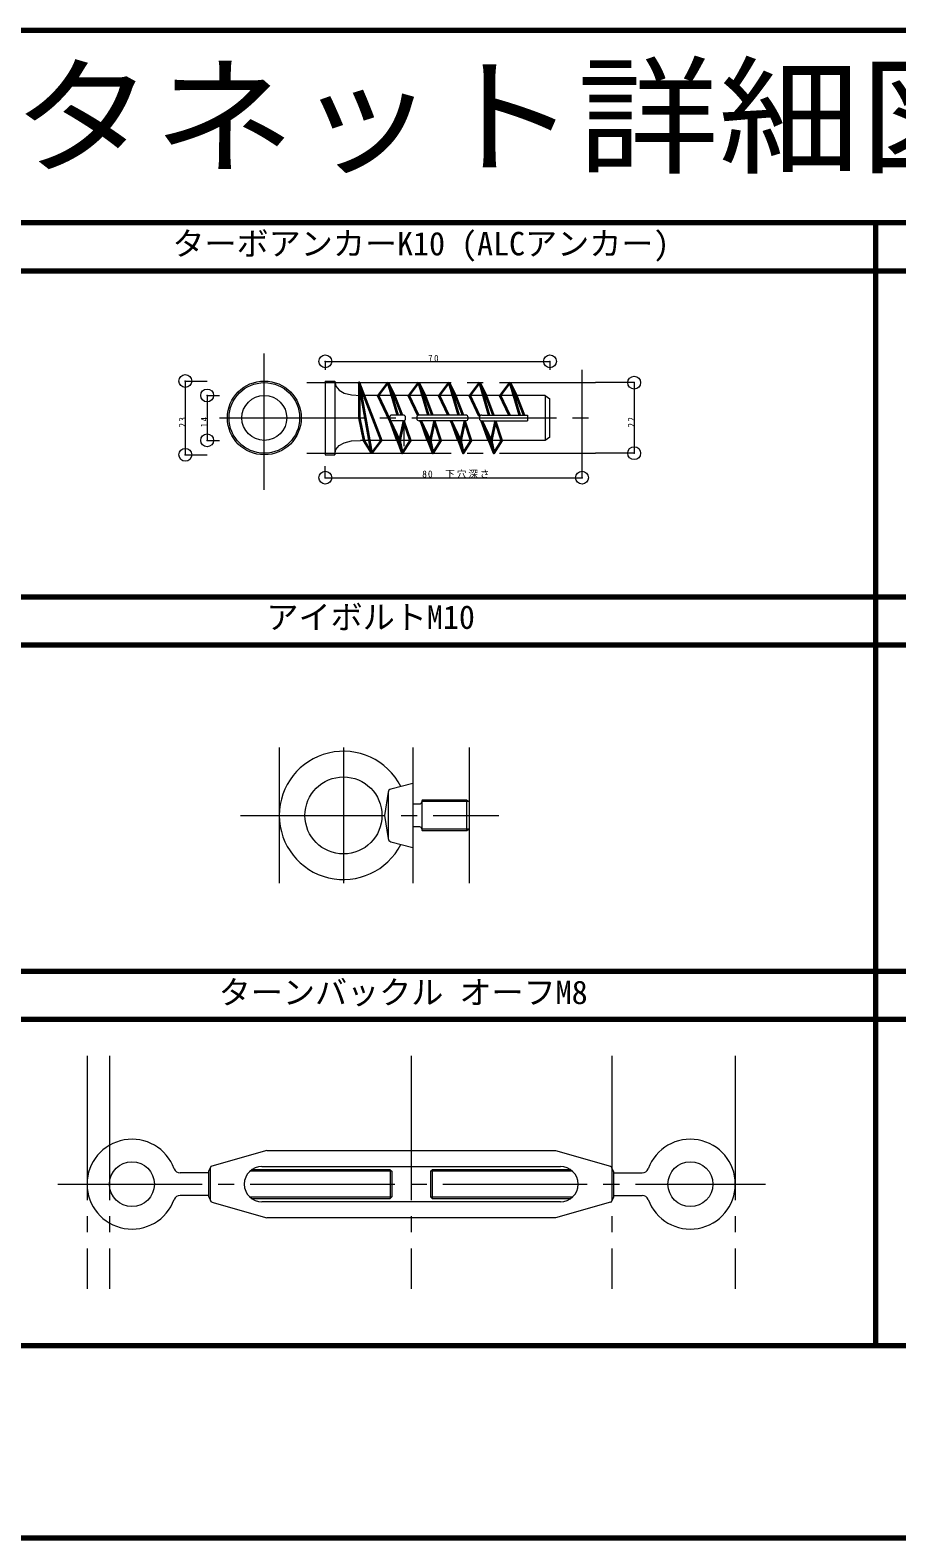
# Model space of a CAD drawing. Units: millimetres, scale not verified, with parts at other scales. Extents: x -31726 to 17675, y -6980 to 6925.
# Drawn here: x 4533 to 7234, y 2170 to 6870 of the extents above; entities that cross this region are included whole.
import ezdxf
from ezdxf.enums import TextEntityAlignment as Align

# ---------------------------------------------------------------- set-up
doc = ezdxf.new("R2010")
doc.units = ezdxf.units.MM
doc.header["$LTSCALE"] = 50
doc.header["$PDMODE"] = 32
doc.header["$PDSIZE"] = 40
doc.linetypes.add('CHAIN2', pattern=[12, 9, -1, 1, -1])
for name, color, linetype, lineweight in [('0-1_躯体', 33, 'Continuous', 18), ('0-3_設備', 7, 'Continuous', 18), ('0-5_文字', 7, 'Continuous', 18), ('0-7', 7, 'Continuous', 18), ('0-C', 5, 'CHAIN2', 18), ('0-F_枠', 7, 'Continuous', 70)]:
    doc.layers.add(name, color=color, linetype=linetype, lineweight=lineweight)
doc.styles.add('ＭＳ ゴシック', font='')
doc.styles.get('ＭＳ ゴシック').set_extended_font_data('MS Gothic')

msp = doc.modelspace()

# ---------------------------------------------------------------- linework, layer by layer
at = {"layer": '0-1_躯体', "color": 3}
for p, q in [((5452.73, 5838.05), (6152.73, 5838.05)), ((5452.73, 5838.05), (5452.73, 5811.68)), ((6152.73, 5838.05), (6152.73, 5811.68)), ((5016.45, 5776.68), (5016.45, 5546.68)), ((5016.45, 5776.68), (5084.59, 5776.68)), ((5452.73, 5776.68), (5452.73, 5546.68)), ((5452.73, 5776.68), (5482.73, 5776.68)), ((5482.73, 5776.68), (5482.73, 5546.68)), ((6415.11, 5771.68), (6295.11, 5771.68)), ((6415.11, 5771.68), (6415.11, 5551.68)), ((5084.59, 5731.68), (5084.59, 5591.68)), ((5084.59, 5731.68), (5122.71, 5731.68)), ((6137.73, 5731.68), (5562.73, 5731.68)), ((6137.73, 5731.68), (6152.73, 5721.68)), ((6137.73, 5731.68), (6137.73, 5591.68)), ((6152.73, 5601.68), (6152.73, 5721.68)), ((5652.73, 5660.18), (5652.73, 5663.18)), ((5695.23, 5670.68), (5660.23, 5670.68)), ((5695.23, 5652.68), (5660.23, 5652.68)), ((5702.73, 5660.18), (5702.73, 5663.18)), ((5737.73, 5663.18), (5737.73, 5660.18)), ((5890.23, 5670.68), (5745.23, 5670.68)), ((5890.23, 5652.68), (5745.23, 5652.68)), ((5897.73, 5660.18), (5897.73, 5663.18)), ((5932.73, 5663.18), (5932.73, 5660.18)), ((5940.23, 5670.68), (6082.73, 5670.68)), ((5940.23, 5652.68), (6082.73, 5652.68)), ((6082.73, 5670.68), (6082.73, 5652.68)), ((6152.73, 5601.68), (6137.73, 5591.68)), ((5016.45, 5546.68), (5084.59, 5546.68)), ((5084.59, 5591.68), (5122.71, 5591.68)), ((5452.73, 5546.68), (5482.73, 5546.68)), ((6137.73, 5591.68), (5562.73, 5591.68)), ((6415.11, 5551.68), (6295.11, 5551.68)), ((5452.73, 5475.28), (5452.73, 5511.68)), ((6252.73, 5475.28), (6252.73, 5511.68)), ((5452.73, 5475.28), (6252.73, 5475.28))]:
    msp.add_line(p, q, dxfattribs=at)
at = {"layer": '0-1_躯体', "color": 4, "lineweight": 35}
for p, q in [((5627.73, 5591.68), (5557.73, 5771.68)), ((5647.73, 5771.68), (5617.73, 5731.68)), ((5647.73, 5771.68), (5667.73, 5731.68)), ((5647.73, 5771.68), (5677.73, 5670.68)), ((5742.73, 5771.68), (5712.73, 5731.68)), ((5742.73, 5771.68), (5762.73, 5731.68)), ((5742.73, 5771.68), (5772.73, 5670.68)), ((5837.73, 5771.68), (5807.73, 5731.68)), ((5837.73, 5771.68), (5857.73, 5731.68)), ((5837.73, 5771.68), (5867.73, 5670.68)), ((5932.73, 5771.68), (5902.73, 5731.68)), ((5932.73, 5771.68), (5952.73, 5731.68)), ((5932.73, 5771.68), (5962.73, 5670.68)), ((6027.73, 5771.68), (5997.73, 5731.68)), ((6027.73, 5771.68), (6057.73, 5670.68)), ((5684.33, 5591.68), (5617.73, 5731.68)), ((5667.73, 5731.68), (5691.02, 5670.68)), ((5742.08, 5669.99), (5712.73, 5731.68)), ((5762.73, 5731.68), (5786.02, 5670.68)), ((5836.75, 5670.68), (5807.73, 5731.68)), ((5857.73, 5731.68), (5881.02, 5670.68)), ((5933.63, 5666.73), (5902.73, 5731.68)), ((5952.73, 5731.68), (5976.02, 5670.68)), ((6026.75, 5670.68), (5997.73, 5731.68)), ((5677.7, 5591.68), (5655.97, 5651.3)), ((5697.73, 5653.11), (5684.33, 5591.68)), ((5779.33, 5591.68), (5750.31, 5652.68)), ((5772.7, 5591.68), (5750.97, 5651.3)), ((5792.73, 5653.11), (5779.33, 5591.68)), ((5874.33, 5591.68), (5845.31, 5652.68)), ((5867.7, 5591.68), (5845.97, 5651.3)), ((5887.73, 5653.11), (5874.33, 5591.68)), ((5969.33, 5591.68), (5940.3, 5652.71)), ((5962.7, 5591.68), (5940.97, 5651.3)), ((5982.73, 5653.11), (5969.33, 5591.68)), ((5597.73, 5551.68), (5572.73, 5591.68)), ((5597.73, 5551.68), (5627.73, 5591.68)), ((5677.7, 5591.68), (5692.73, 5551.68)), ((5772.7, 5591.68), (5787.73, 5551.68)), ((5867.7, 5591.68), (5882.73, 5551.68)), ((5962.7, 5591.68), (5977.73, 5551.68))]:
    msp.add_line(p, q, dxfattribs=at)
at = {"layer": '0-1_躯体', "color": 3}
for points in [[(5482.73, 5776.68), (5485.93, 5760.48), (5495.53, 5747.88), (5511.53, 5738.88), (5533.93, 5733.48), (5562.73, 5731.68)], [(5482.73, 5546.68), (5485.93, 5562.88), (5495.53, 5575.48), (5511.53, 5584.48), (5533.93, 5589.88), (5562.73, 5591.68)]]:
    msp.add_lwpolyline(points, dxfattribs=at)
at = {"layer": '0-1_躯体', "color": 4, "lineweight": 35}
for points in [[(5597.73, 5551.68), (5557.73, 5771.68), (5557.73, 5661.68), (5572.73, 5591.68)], [(6027.73, 5771.68), (6047.73, 5731.68), (6071.02, 5670.68)], [(5684.33, 5591.68), (5692.73, 5551.68), (5717.73, 5591.68), (5697.73, 5651.66)], [(5779.33, 5591.68), (5787.73, 5551.68), (5812.73, 5591.68), (5792.73, 5651.66)], [(5874.33, 5591.68), (5882.73, 5551.68), (5907.73, 5591.68), (5887.73, 5651.66)], [(5969.33, 5591.68), (5977.73, 5551.68), (6002.73, 5591.68), (5982.73, 5651.66)]]:
    msp.add_lwpolyline(points, dxfattribs=at)
at = {"layer": '0-1_躯体', "color": 134}
for radius in [115, 110, 70]:
    msp.add_circle((5262.73, 5661.68), radius, dxfattribs=at)
at = {"layer": '0-1_躯体', "color": 3}
for centre, start, end in [((5660.23, 5663.18), 90, 180), ((5660.23, 5660.18), 180, 270), ((5695.23, 5663.18), 0, 90), ((5695.23, 5660.18), 270, 0), ((5745.23, 5663.18), 90, 180), ((5745.23, 5660.18), 180, 270), ((5890.23, 5663.18), 0, 90), ((5890.23, 5660.18), 270, 0), ((5940.23, 5663.18), 90, 180), ((5940.23, 5660.18), 180, 270)]:
    msp.add_arc(centre, 7.5, start, end, dxfattribs=at)
for p in [(5452.73, 5838.05), (6152.73, 5838.05), (5016.45, 5776.68), (6415.11, 5771.68), (5084.59, 5731.68), (5084.59, 5591.68), (5016.45, 5546.68), (6415.11, 5551.68), (5452.73, 5475.28), (6252.73, 5475.28)]:
    msp.add_point(p, dxfattribs=at)
at = {"layer": '0-3_設備', "color": 3}
for p, q in [((5725.35, 4522.5), (5657, 4504.52)), ((5725.35, 4522.5), (5725.35, 4322.5)), ((5649.35, 4354.5), (5649.35, 4490.5)), ((5753.35, 4468.1), (5753.35, 4464.5)), ((5901.35, 4465.7), (5753.35, 4465.7)), ((5893.35, 4470.5), (5755.75, 4470.5)), ((5725.35, 4458.5), (5747.35, 4458.5)), ((5753.35, 4464.5), (5753.35, 4380.5)), ((5747.35, 4386.5), (5725.35, 4386.5)), ((5753.35, 4380.5), (5753.35, 4376.9)), ((5901.35, 4379.3), (5753.35, 4379.3)), ((5657, 4340.49), (5725.35, 4322.5))]:
    msp.add_line(p, q, dxfattribs=at)
for points in [[(5648.18, 4494.69), (5637.35, 4422.5), (5648.18, 4350.32)], [(5901.35, 4465.7), (5901.35, 4379.3), (5893.35, 4374.5), (5755.75, 4374.5)], [(5893.35, 4374.5), (5893.35, 4470.5), (5901.35, 4465.7)]]:
    msp.add_lwpolyline(points, dxfattribs=at)
msp.add_circle((5509.35, 4422.5), 120, dxfattribs=at)
for centre, radius, start, end in [((5509.35, 4422.5), 200, 26.78883, 333.21117), ((5660.05, 4492.91), 12, 104.74356, 171.46923), ((5755.75, 4468.1), 2.4, 90, 180), ((5747.35, 4464.5), 6, 270, 0), ((5747.35, 4380.5), 6, 0, 90), ((5755.75, 4376.9), 2.4, 180, 270), ((5660.05, 4352.1), 12, 188.53077, 255.25644)]:
    msp.add_arc(centre, radius, start, end, dxfattribs=at)
at = {"layer": '0-5_文字', "color": 3}
for p, q in [((5270.32, 3378.07), (5098.94, 3329.11)), ((5270.32, 3378.07), (6170.32, 3378.07)), ((6170.32, 3378.07), (6341.69, 3329.11)), ((5090.32, 3308.07), (5000.57, 3308.07)), ((5090.32, 3313.59), (5095.32, 3324.82)), ((5090.32, 3233.59), (5090.32, 3313.59)), ((5095.32, 3222.36), (5095.32, 3324.82)), ((5660.32, 3313.07), (5217.57, 3313.07)), ((5655.32, 3318.07), (5223.69, 3318.07)), ((5255.32, 3328.07), (6185.32, 3328.07)), ((5655.32, 3318.07), (5660.32, 3313.07)), ((5655.32, 3318.07), (5655.32, 3228.07)), ((5660.32, 3313.07), (5660.32, 3233.07)), ((5780.32, 3313.07), (5785.32, 3318.07)), ((6223.07, 3313.07), (5780.32, 3313.07)), ((5780.32, 3313.07), (5780.32, 3233.07)), ((6216.94, 3318.07), (5785.32, 3318.07)), ((5785.32, 3318.07), (5785.32, 3228.07)), ((6350.32, 3312.55), (6345.32, 3323.78)), ((6345.32, 3323.78), (6345.32, 3221.33)), ((6350.32, 3312.55), (6350.32, 3232.55)), ((6350.32, 3308.07), (6440.07, 3308.07)), ((5090.32, 3238.07), (5000.57, 3238.07)), ((5090.32, 3233.59), (5095.32, 3222.36)), ((5098.94, 3217.04), (5270.32, 3168.07)), ((5217.57, 3233.07), (5660.32, 3233.07)), ((5223.69, 3228.07), (5655.32, 3228.07)), ((6185.32, 3218.07), (5255.32, 3218.07)), ((5655.32, 3228.07), (5660.32, 3233.07)), ((5780.32, 3233.07), (5785.32, 3228.07)), ((5780.32, 3233.07), (6223.07, 3233.07)), ((5785.32, 3228.07), (6216.94, 3228.07)), ((6341.69, 3217.04), (6170.32, 3168.07)), ((6350.32, 3232.55), (6345.32, 3221.33)), ((6350.32, 3238.07), (6440.07, 3238.07)), ((6170.32, 3168.07), (5270.32, 3168.07))]:
    msp.add_line(p, q, dxfattribs=at)
for centre in [(4850.32, 3273.07), (6590.32, 3273.07)]:
    msp.add_circle(centre, 70, dxfattribs=at)
for centre, radius, start, end in [((4850.32, 3273.07), 140, 20.10551, 339.89449), ((6590.32, 3273.07), 140, 200.10551, 159.89449), ((5000.57, 3328.07), 20, 200.10551, 270), ((5100.32, 3324.82), 5, 105.9454, 180), ((5255.32, 3273.07), 55, 90, 270), ((6185.32, 3273.07), 55, 270, 90), ((6340.32, 3323.78), 5, 0, 74.0546), ((6440.07, 3328.07), 20, 270, 339.89449), ((5000.57, 3218.07), 20, 90, 159.89449), ((5100.32, 3222.36), 5, 180, 254.0546), ((6340.32, 3221.33), 5, 285.9454, 360), ((6440.07, 3218.07), 20, 20.10551, 90)]:
    msp.add_arc(centre, radius, start, end, dxfattribs=at)
at = {"layer": '0-C'}
for p, q in [((5262.73, 5437.78), (5262.73, 5862.89)), ((6252.73, 5511.68), (6252.73, 5811.68)), ((5395.11, 5771.68), (6295.11, 5771.68)), ((5122.71, 5661.68), (6295.11, 5661.68)), ((5697.73, 5651.66), (5697.73, 5573.6)), ((5395.11, 5551.68), (6295.11, 5551.68)), ((5309.35, 4633.74), (5309.35, 4211.24)), ((5509.35, 4633.74), (5509.35, 4211.24)), ((5725.35, 4633.74), (5725.35, 4211.24)), ((5901.35, 4633.74), (5901.35, 4211.24)), ((5188.86, 4422.5), (5993.33, 4422.5)), ((4710.32, 3672.89), (4710.32, 2947.01)), ((4780.32, 3672.89), (4780.32, 2947.01)), ((5720.32, 3672.89), (5720.32, 2947.01)), ((6345.32, 3672.89), (6345.32, 2947.01)), ((6730.32, 3672.89), (6730.32, 2947.01)), ((4618.92, 3273.07), (6824.45, 3273.07))]:
    msp.add_line(p, q, dxfattribs=at)
at = {"layer": '0-F_枠'}
for p, q in [((-10066.1, 6870.47), (9933.9, 6870.47)), ((-10066.1, 6270.47), (9933.9, 6270.47)), ((7167.24, 6270.47), (7167.24, 2770.47)), ((1633.9, 6120.47), (9933.9, 6120.47)), ((1633.9, 5103.8), (9933.9, 5103.8)), ((1633.9, 4953.8), (9933.9, 4953.8)), ((1633.9, 3937.13), (9933.9, 3937.13)), ((1633.9, 3787.13), (9933.9, 3787.13)), ((1633.9, 2770.47), (9933.9, 2770.47)), ((1633.9, 2170.47), (9933.9, 2170.47))]:
    msp.add_line(p, q, dxfattribs=at)

# ---------------------------------------------------------------- texts
at = {"layer": '0-1_躯体', "color": 3, "char_height": 21.99, "attachment_point": 7, "style": 'ＭＳ ゴシック'}
for s, insert in [('\\T1.36;\\W0.9;70', (5773.48, 5836.05)), ('\\T1.2;80\u3000下穴深さ', (5754.48, 5473.28))]:
    msp.add_mtext(s, dxfattribs=dict(at, insert=insert))
at = {"layer": '0-1_躯体', "color": 3, "char_height": 21.99, "attachment_point": 7, "rotation": 90, "style": 'ＭＳ ゴシック'}
for s, insert in [('\\T1.36;\\W0.9;23', (5018.45, 5632.43)), ('\\T1.36;\\W0.9;14', (5086.59, 5632.43)), ('\\T1.36;\\W0.9;22', (6417.11, 5632.43))]:
    msp.add_mtext(s, dxfattribs=dict(at, insert=insert))
at = {"layer": '0-7', "color": 3, "style": 'ＭＳ ゴシック', "width": 1.1}
msp.add_text('ツタネット詳細図', height=293.3, dxfattribs=at).set_placement((4037.51, 6366.61), align=Align.BOTTOM_LEFT)
at = {"layer": '0-7', "color": 3, "style": 'ＭＳ ゴシック'}
for s, p in [('ターボアンカーK10 (ALCアンカー)', (4976.24, 6146.38)), ('アイボルトM10', (5269.28, 4982.05)), ('ターンバックル オーフM8', (5120.69, 3812.47))]:
    msp.add_text(s, height=73.31, dxfattribs=at).set_placement(p, align=Align.BOTTOM_LEFT)

doc.saveas('drawing.dxf')
